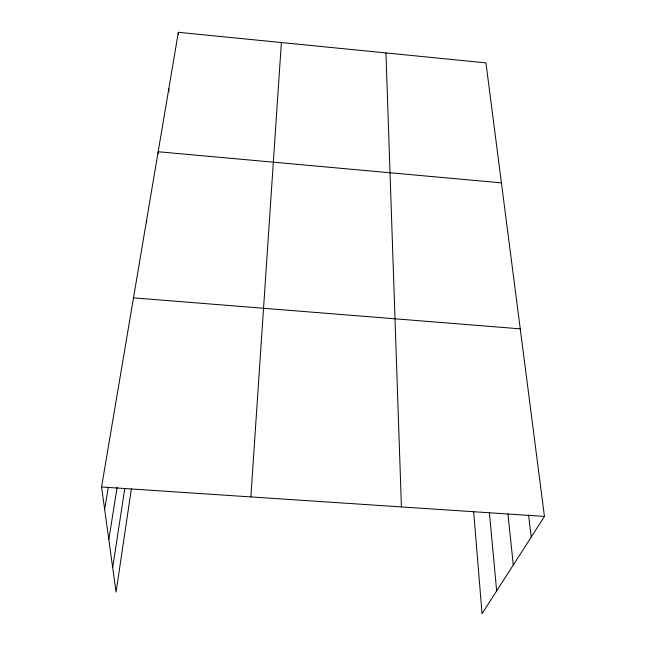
<?xml version="1.0" encoding="UTF-8"?>
<svg xmlns="http://www.w3.org/2000/svg" width="646" height="646" viewBox="0 0 646 646"><rect width="100%" height="100%" fill="white"/><g stroke="black" fill="none" stroke-linecap="round" stroke-linejoin="round"><path stroke-width="0.97" d="M250.866 496.919L281.373 42.539M131.356 489.046L116.062 592.099L101.551 486.995L178.344 32.3L485.937 62.872L544.449 516.429L482.045 613.7L473.655 511.616M112.679 567.592L124.783 488.489M108.819 539.62L117.12 487.197M104.644 509.395L108.221 487.617M101.551 486.995L544.449 516.429M133.496 297.854L520.248 328.838M501.417 182.866L158.173 151.737L158.23 153.683M528.598 515.08L531.206 537.06M507.942 514.054L513.287 565M489.442 512.997L496.661 590.92M146.577 220.391L146.666 222.369M385.945 52.932L401.416 506.924M168.824 88.712L168.864 91.667M178.344 32.3L178.361 34.278"/></g></svg>
